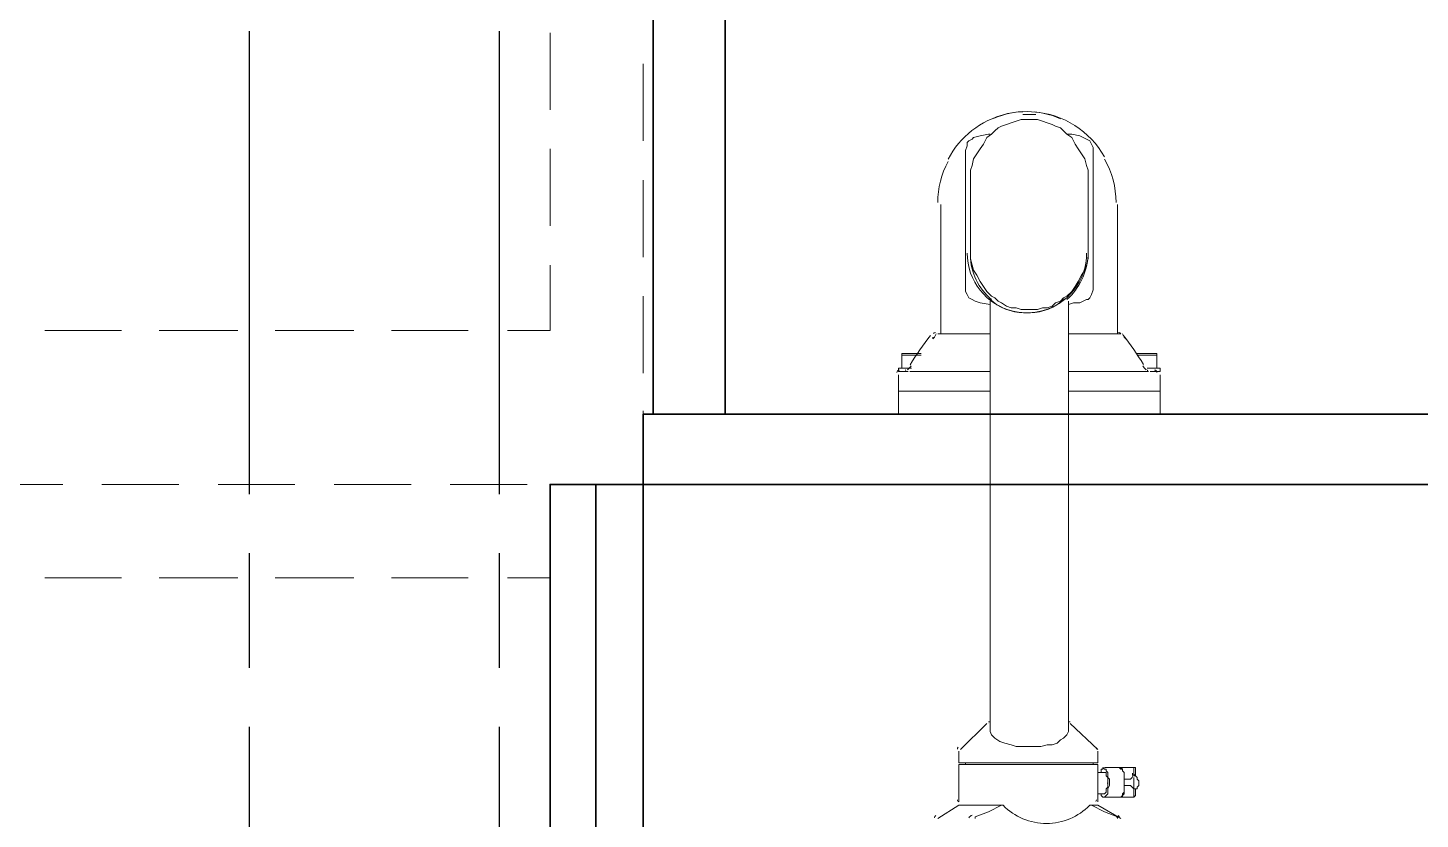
# Model space of a CAD drawing. Header units: millimetres. Extents: x 25096 to 30217, y 6541 to 10165.
# Drawn here: x 27507.9 to 27615.1, y 7084.1 to 7145 of the extents above; entities that cross this region are included whole.
import ezdxf

# ---------------------------------------------------------------- set-up
doc = ezdxf.new("R2010")
doc.units = ezdxf.units.MM
doc.layers.add('Equipment', color=123, linetype='Continuous')

# ---------------------------------------------------------------- blocks, each defined once
blk = doc.blocks.new('A$C970bf4b1')
at = {"layer": 'Equipment', "lineweight": 35}
for points in [[(-10828.54, 3888.77), (-10781.97, 3888.77), (-10781.97, 2117.97), (-10828.54, 2117.97)], [(-10834.89, 2117.97), (-8699.98, 2117.97), (-8699.98, 361.99), (-10834.89, 361.99)], [(-10865.58, 2072.46), (-10895.22, 2072.46), (-10895.22, 1258.5), (-10865.58, 1258.5)], [(-10834.89, 2072.46), (-10865.58, 2072.46), (-10865.58, 1218.28), (-10834.89, 1218.28)]]:
    blk.add_lwpolyline(points, close=True, dxfattribs=at)
at = {"layer": 'Equipment', "lineweight": 25}
for points in [[(-11089.98, 2365.65), (-11089.98, 2066.11)], [(-10928.03, 2066.11), (-10928.03, 2365.65)], [(-11089.98, 2028), (-11089.98, 1953.91)], [(-10928.03, 1953.91), (-10928.03, 2028)], [(-11089.98, 1915.81), (-11089.98, 1666.01), (-11089.98, 1658.6), (-11086.8, 1643.78), (-11081.51, 1628.96), (-11073.04, 1616.26), (-11062.46, 1604.62), (-11049.75, 1596.15), (-11035.99, 1589.8), (-11021.18, 1585.57), (-11005.3, 1585.57), (-10990.48, 1587.68), (-10975.66, 1591.92), (-10968.25, 1596.15)]]:
    blk.add_lwpolyline(points, dxfattribs=at)
at = {"layer": 'Equipment', "lineweight": 20}
for points in [[(-10895.22, 2364.59), (-10895.22, 2314.84)], [(-10834.89, 2344.48), (-10834.89, 2294.73)], [(-10580.86, 2311.67), (-10589.33, 2311.67)], [(-10610.5, 2188.89), (-10616.85, 2189.95), (-10620.02, 2191), (-10622.14, 2192.06), (-10624.26, 2193.12), (-10625.31, 2195.24), (-10626.37, 2197.36), (-10626.37, 2200.53), (-10626.37, 2202.65), (-10626.37, 2205.82), (-10626.37, 2216.41), (-10626.37, 2274.62), (-10626.37, 2288.38), (-10625.31, 2291.56), (-10625.31, 2293.67), (-10624.26, 2294.73), (-10622.14, 2295.79), (-10621.08, 2296.85), (-10616.85, 2297.91), (-10611.55, 2298.97), (-10610.5, 2298.97)], [(-10560.75, 2298.97), (-10557.57, 2298.97), (-10552.28, 2297.91), (-10550.16, 2296.85), (-10548.05, 2295.79), (-10545.93, 2294.73), (-10544.87, 2292.62), (-10543.81, 2290.5), (-10543.81, 2285.21), (-10543.81, 2279.91), (-10543.81, 2240.75), (-10543.81, 2202.65), (-10543.81, 2200.53), (-10543.81, 2198.41), (-10544.87, 2195.24), (-10545.93, 2193.12), (-10546.99, 2192.06), (-10548.05, 2192.06), (-10552.28, 2189.95), (-10556.51, 2189.95), (-10559.69, 2188.89)], [(-10895.22, 2289.44), (-10895.22, 2239.69)], [(-10834.89, 2269.33), (-10834.89, 2219.58)], [(-10642.25, 2253.45), (-10642.25, 2169.84)], [(-10527.94, 2169.84), (-10527.94, 2253.45)], [(-10623.2, 2225.93), (-10623.2, 2222.76)], [(-10546.99, 2225.93), (-10546.99, 2222.76)], [(-10895.22, 2214.29), (-10895.22, 2171.95), (-10922.74, 2171.95)], [(-10834.89, 2194.18), (-10834.89, 2144.43)], [(-10610.5, 2191), (-10610.5, 1912.63)], [(-10559.69, 1912.63), (-10559.69, 2191)], [(-11172.54, 2171.95), (-11222.28, 2171.95)], [(-11097.39, 2171.95), (-11148.19, 2171.95)], [(-11022.23, 2171.95), (-11073.04, 2171.95)], [(-10948.14, 2171.95), (-10997.89, 2171.95)], [(-10645.42, 2169.84), (-10646.48, 2167.72), (-10647.54, 2166.66), (-10647.54, 2167.72)], [(-10646.48, 2167.72), (-10646.48, 2167.72)], [(-10645.42, 2169.84), (-10645.42, 2169.84)], [(-10644.37, 2169.84), (-10610.5, 2169.84)], [(-10522.64, 2166.66), (-10523.7, 2167.72), (-10524.76, 2169.84)], [(-10524.76, 2169.84), (-10524.76, 2169.84)], [(-10523.7, 2167.72), (-10523.7, 2167.72)], [(-10654.95, 2157.13), (-10667.65, 2157.13), (-10667.65, 2156.08), (-10667.65, 2147.61)], [(-10654.95, 2156.08), (-10667.65, 2156.08)], [(-10502.53, 2147.61), (-10502.53, 2156.08), (-10502.53, 2157.13), (-10515.23, 2157.13)], [(-10502.53, 2156.08), (-10515.23, 2156.08)], [(-10661.3, 2147.61), (-10669.77, 2147.61), (-10669.77, 2145.49), (-10667.65, 2145.49), (-10663.42, 2145.49)], [(-10662.36, 2145.49), (-10610.5, 2145.49)], [(-10662.36, 2145.49), (-10662.36, 2145.49)], [(-10662.36, 2145.49), (-10662.36, 2145.49)], [(-10559.69, 2145.49), (-10507.83, 2145.49)], [(-10511, 2147.61), (-10511, 2147.61)], [(-10506.77, 2145.49), (-10502.53, 2145.49), (-10500.42, 2145.49), (-10500.42, 2147.61), (-10508.88, 2147.61)], [(-10507.83, 2145.49), (-10507.83, 2145.49)], [(-10507.83, 2145.49), (-10507.83, 2145.49)], [(-10669.77, 2143.37), (-10669.77, 2132.79), (-10669.77, 2117.97), (-10500.42, 2117.97), (-10500.42, 2132.79), (-10500.42, 2143.37)], [(-10669.77, 2132.79), (-10610.5, 2132.79)], [(-10559.69, 2132.79), (-10500.42, 2132.79)], [(-10834.89, 2120.09), (-10834.89, 2072.46), (-10884.64, 2072.46), (-10834.89, 2072.46), (-10834.89, 2017.42)], [(-11222.28, 2012.13), (-11172.54, 2012.13)], [(-11148.19, 2012.13), (-11097.39, 2012.13)], [(-11073.04, 2012.13), (-11022.23, 2012.13)], [(-10997.89, 2012.13), (-10948.14, 2012.13)], [(-10922.74, 2012.13), (-10895.22, 2012.13), (-10895.22, 1962.38)], [(-10834.89, 1992.01), (-10834.89, 1942.27)], [(-10895.22, 1936.98), (-10895.22, 1887.23)], [(-10834.89, 1916.86), (-10834.89, 1867.12)], [(-10612.61, 1917.92), (-10629.55, 1900.99)], [(-10611.55, 1918.98), (-10610.5, 1918.98)], [(-10611.55, 1917.92), (-10611.55, 1917.92)], [(-10610.5, 1917.92), (-10610.5, 1914.75), (-10610.5, 1912.63), (-10609.44, 1910.51), (-10607.32, 1908.4), (-10604.14, 1906.28), (-10600.97, 1905.22), (-10596.74, 1904.16), (-10593.56, 1903.1), (-10589.33, 1903.1), (-10585.09, 1903.1), (-10580.86, 1903.1), (-10577.68, 1903.1), (-10573.45, 1904.16), (-10570.27, 1904.16), (-10567.1, 1905.22), (-10564.98, 1907.34), (-10562.86, 1908.4), (-10560.75, 1910.51), (-10559.69, 1912.63), (-10559.69, 1914.75), (-10559.69, 1917.92)], [(-10559.69, 1918.98), (-10558.63, 1918.98)], [(-10540.64, 1900.99), (-10558.63, 1917.92)], [(-10558.63, 1917.92), (-10558.63, 1917.92)], [(-10630.61, 1899.93), (-10630.61, 1892.52), (-10540.64, 1892.52), (-10540.64, 1899.93)], [(-10626.37, 1892.52), (-10626.37, 1891.46)], [(-10543.81, 1891.46), (-10543.81, 1892.52)], [(-10540.64, 1872.41), (-10536.4, 1872.41), (-10537.46, 1872.41), (-10536.4, 1872.41), (-10535.35, 1873.47), (-10535.35, 1874.53), (-10535.35, 1875.58), (-10534.29, 1876.64), (-10534.29, 1877.7), (-10534.29, 1879.82), (-10534.29, 1880.88), (-10534.29, 1882.99), (-10535.35, 1884.05), (-10535.35, 1885.11), (-10535.35, 1886.17), (-10536.4, 1886.17), (-10537.46, 1886.17), (-10536.4, 1886.17), (-10540.64, 1886.17)], [(-10538.52, 1872.41), (-10538.52, 1871.35), (-10537.46, 1870.29), (-10536.4, 1870.29), (-10535.35, 1871.35), (-10534.29, 1872.41), (-10534.29, 1874.53), (-10534.29, 1875.58), (-10533.23, 1877.7), (-10533.23, 1881.94), (-10534.29, 1882.99), (-10534.29, 1885.11), (-10534.29, 1886.17), (-10535.35, 1887.23), (-10535.35, 1888.29), (-10536.4, 1888.29), (-10537.46, 1889.34), (-10537.46, 1888.29), (-10538.52, 1888.29), (-10538.52, 1887.23), (-10538.52, 1886.17)], [(-10517.35, 1889.34), (-10526.88, 1889.34), (-10536.4, 1889.34)], [(-10517.35, 1884.05), (-10516.29, 1884.05), (-10516.29, 1887.23), (-10516.29, 1889.34), (-10517.35, 1889.34), (-10517.35, 1888.29), (-10517.35, 1886.17), (-10517.35, 1885.11), (-10518.41, 1882.99), (-10519.47, 1881.94), (-10523.7, 1881.94), (-10523.7, 1882.99), (-10523.7, 1885.11), (-10523.7, 1886.17), (-10524.76, 1887.23), (-10524.76, 1888.29), (-10525.82, 1889.34), (-10526.88, 1889.34), (-10525.82, 1888.29), (-10524.76, 1888.29), (-10524.76, 1887.23), (-10523.7, 1886.17), (-10523.7, 1885.11), (-10523.7, 1882.99), (-10523.7, 1881.94), (-10523.7, 1879.82), (-10523.7, 1877.7), (-10523.7, 1875.58), (-10523.7, 1874.53), (-10523.7, 1873.47), (-10524.76, 1872.41), (-10524.76, 1871.35), (-10525.82, 1870.29), (-10526.88, 1870.29), (-10525.82, 1870.29), (-10524.76, 1870.29), (-10524.76, 1871.35), (-10523.7, 1872.41), (-10523.7, 1874.53), (-10523.7, 1875.58), (-10523.7, 1877.7)], [(-10516.29, 1874.53), (-10516.29, 1875.58), (-10515.23, 1875.58), (-10515.23, 1876.64), (-10514.18, 1877.7), (-10514.18, 1879.82), (-10514.18, 1880.88), (-10515.23, 1881.94), (-10515.23, 1882.99), (-10516.29, 1884.05), (-10517.35, 1885.11)], [(-10523.7, 1881.94), (-10523.7, 1879.82), (-10523.7, 1877.7), (-10519.47, 1877.7), (-10518.41, 1876.64), (-10517.35, 1875.58), (-10517.35, 1873.47), (-10517.35, 1871.35), (-10517.35, 1870.29), (-10516.29, 1871.35), (-10516.29, 1872.41), (-10516.29, 1875.58), (-10517.35, 1875.58)], [(-10517.35, 1882.99), (-10517.35, 1881.94), (-10517.35, 1879.82), (-10517.35, 1878.76), (-10517.35, 1876.64), (-10517.35, 1875.58), (-10517.35, 1874.53)], [(-10536.4, 1870.29), (-10526.88, 1870.29), (-10517.35, 1870.29)], [(-10895.22, 1861.82), (-10895.22, 1812.08)], [(-10620.02, 1856.53), (-10620.02, 1857.59), (-10611.55, 1860.77), (-10603.09, 1865), (-10630.61, 1865), (-10644.37, 1856.53)], [(-10629.55, 1865), (-10629.55, 1865)], [(-10525.82, 1856.53), (-10540.64, 1865), (-10544.87, 1865)], [(-10540.64, 1865), (-10540.64, 1865)]]:
    blk.add_lwpolyline(points, dxfattribs=at)
for points in [[(-10589.58, 2313.61, 0.055545), (-10600.45, 2311.96, 0.214357), (-10637.67, 2282.79)], [(-10625.24, 2222.09, 0.348021), (-10595.45, 2184.48, 0.057852), (-10586.6, 2183.46, 0.057852), (-10577.75, 2184.48, 0.348021), (-10547.97, 2222.09)], [(-10610.93, 2192.52, 0.1844), (-10588.52, 2183.5, 0.022392), (-10584.68, 2183.5, 0.1844), (-10562.27, 2192.52)], [(-10559.69, 2169.84), (-10525.82, 2169.84, 0.229623), (-10527.33, 2170.75)], [(-10540.64, 1867.12), (-10540.64, 1891.46), (-10569.22, 1891.46), (-10630.61, 1891.46), (-10630.61, 1867.12, -0.19891), (-10631.59, 1868.55)], [(-10529.36, 1858.24, -0.222822), (-10527.94, 1856.53), (-10527.94, 1857.59), (-10536.4, 1860.77), (-10544.87, 1865), (-10545.93, 1865, -0.42135), (-10602.03, 1865), (-10603.09, 1865)]]:
    blk.add_lwpolyline(points, format="xyb", dxfattribs=at)
for points in [[(-10546.99, 2225.93), (-10546.99, 2268.27), (-10546.99, 2271.45), (-10546.99, 2275.68), (-10548.05, 2278.86), (-10549.11, 2283.09), (-10551.22, 2286.27), (-10553.34, 2289.44), (-10555.46, 2292.62), (-10557.57, 2296.85), (-10560.75, 2298.97), (-10562.86, 2301.08), (-10564.98, 2303.2), (-10568.16, 2304.26), (-10570.27, 2305.32), (-10573.45, 2306.38), (-10576.62, 2307.43), (-10579.8, 2308.49), (-10582.98, 2308.49), (-10587.21, 2308.49), (-10590.38, 2308.49), (-10593.56, 2307.43), (-10596.74, 2306.38), (-10599.91, 2305.32), (-10603.09, 2304.26), (-10605.2, 2303.2), (-10607.32, 2301.08), (-10609.44, 2298.97), (-10612.61, 2296.85), (-10614.73, 2292.62), (-10616.85, 2289.44), (-10618.96, 2286.27), (-10621.08, 2283.09), (-10622.14, 2278.86), (-10623.2, 2275.68), (-10623.2, 2271.45), (-10623.2, 2268.27), (-10623.2, 2225.93), (-10623.2, 2221.7), (-10623.2, 2218.52), (-10622.14, 2214.29), (-10621.08, 2211.12), (-10618.96, 2207.94), (-10616.85, 2203.71), (-10614.73, 2200.53), (-10612.61, 2197.36), (-10609.44, 2194.18), (-10607.32, 2193.12), (-10605.2, 2191), (-10603.09, 2189.95), (-10599.91, 2187.83), (-10596.74, 2186.77), (-10593.56, 2186.77), (-10590.38, 2185.71), (-10587.21, 2185.71), (-10582.98, 2185.71), (-10579.8, 2185.71), (-10576.62, 2186.77), (-10573.45, 2186.77), (-10570.27, 2187.83), (-10568.16, 2189.95), (-10564.98, 2191), (-10562.86, 2193.12), (-10560.75, 2194.18), (-10557.57, 2197.36), (-10555.46, 2200.53), (-10553.34, 2203.71), (-10551.22, 2207.94), (-10549.11, 2211.12), (-10548.05, 2214.29), (-10546.99, 2218.52), (-10546.99, 2221.7)], [(-11260.39, 2072.46), (-11210.64, 2072.46)], [(-11185.24, 2072.46), (-11135.49, 2072.46)], [(-11110.09, 2072.46), (-11060.34, 2072.46)], [(-11034.94, 2072.46), (-10985.19, 2072.46)], [(-10959.79, 2072.46), (-10910.04, 2072.46)]]:
    blk.add_lwpolyline(points, close=True, dxfattribs=at)
at = {"layer": 'Equipment', "lineweight": 35}
blk.add_lwpolyline([(-6565.08, 2072.46), (-7784.42, 2072.46), (-8699.98, 2072.46), (-10834.89, 2072.46)], dxfattribs=at)
at = {"layer": 'Equipment', "lineweight": 25}
blk.add_lwpolyline([(-11049.75, 1736.93, -0.574083), (-10928.03, 1666.01), (-10928.03, 1915.81)], format="xyb", dxfattribs=at)
at = {"layer": 'Equipment', "lineweight": 20}
for centre, radius, start, end in [((-10586.6, 2260.2), 53.45, 66.01683, 113.81286), ((-10586.6, 2255.96), 57.69, 29.54223, 85.43518), ((-10588.49, 2254.88), 55.8, 151.6616, 179.97714), ((-10584.74, 2254.88), 55.83, 0.0275, 30.18726), ((-10585.88, 2221.01), 37.32, 180.55933, 230.86058), ((-10589.34, 2223.43), 42.45, 312.35157, 356.22853), ((-10501.92, 2053.79), 186.82, 141.96533, 149.04051), ((-10645.88, 2169.17), 1.59, 90.00002, 141.729), ((-10667.05, 2056.96), 181.53, 30.88259, 38.15551), ((-10669.17, 2144.82), 1.59, 89.99986, 180.00014), ((-10661.75, 2144.82), 3.71, 149.94871, 158.19634), ((-10670.23, 2154.35), 10.06, 309.6991, 329.65596), ((-10502.98, 2154.35), 10.06, 210.3604, 230.32864), ((-10507.21, 2146.94), 1.59, 195.55742, 218.67658), ((-10504.04, 2144.82), 1.59, 359.99986, 90.00014), ((-10630, 1901.37), 1.59, 135.0003, 179.99968), ((-10543.2, 1901.37), 1.59, 0.00032, 44.9997), ((-10540.93, 1881.25), 6.72, 342.0077, 17.9923), ((-10512.51, 1884.43), 5.82, 167.32665, 181.94502), ((-10543.2, 1868.55), 1.59, 315.0003, 359.99968), ((-10644.82, 1856.91), 1.59, 119.99817, 180.00002), ((-10618.36, 1851.62), 7.94, 117.27377, 138.4222), ((-10528.39, 1856.91), 1.59, 0, 60.00183)]:
    blk.add_arc(centre, radius, start, end, dxfattribs=at)

msp = doc.modelspace()

# ---------------------------------------------------------------- block references
at = {"xscale": 0.1189320440123307, "yscale": 0.1189320440123307, "zscale": 0.1189320440123307}
msp.add_blockref('A$C970bf4b1', (28843.9, 6863.37), dxfattribs=at)

doc.saveas('drawing.dxf')
